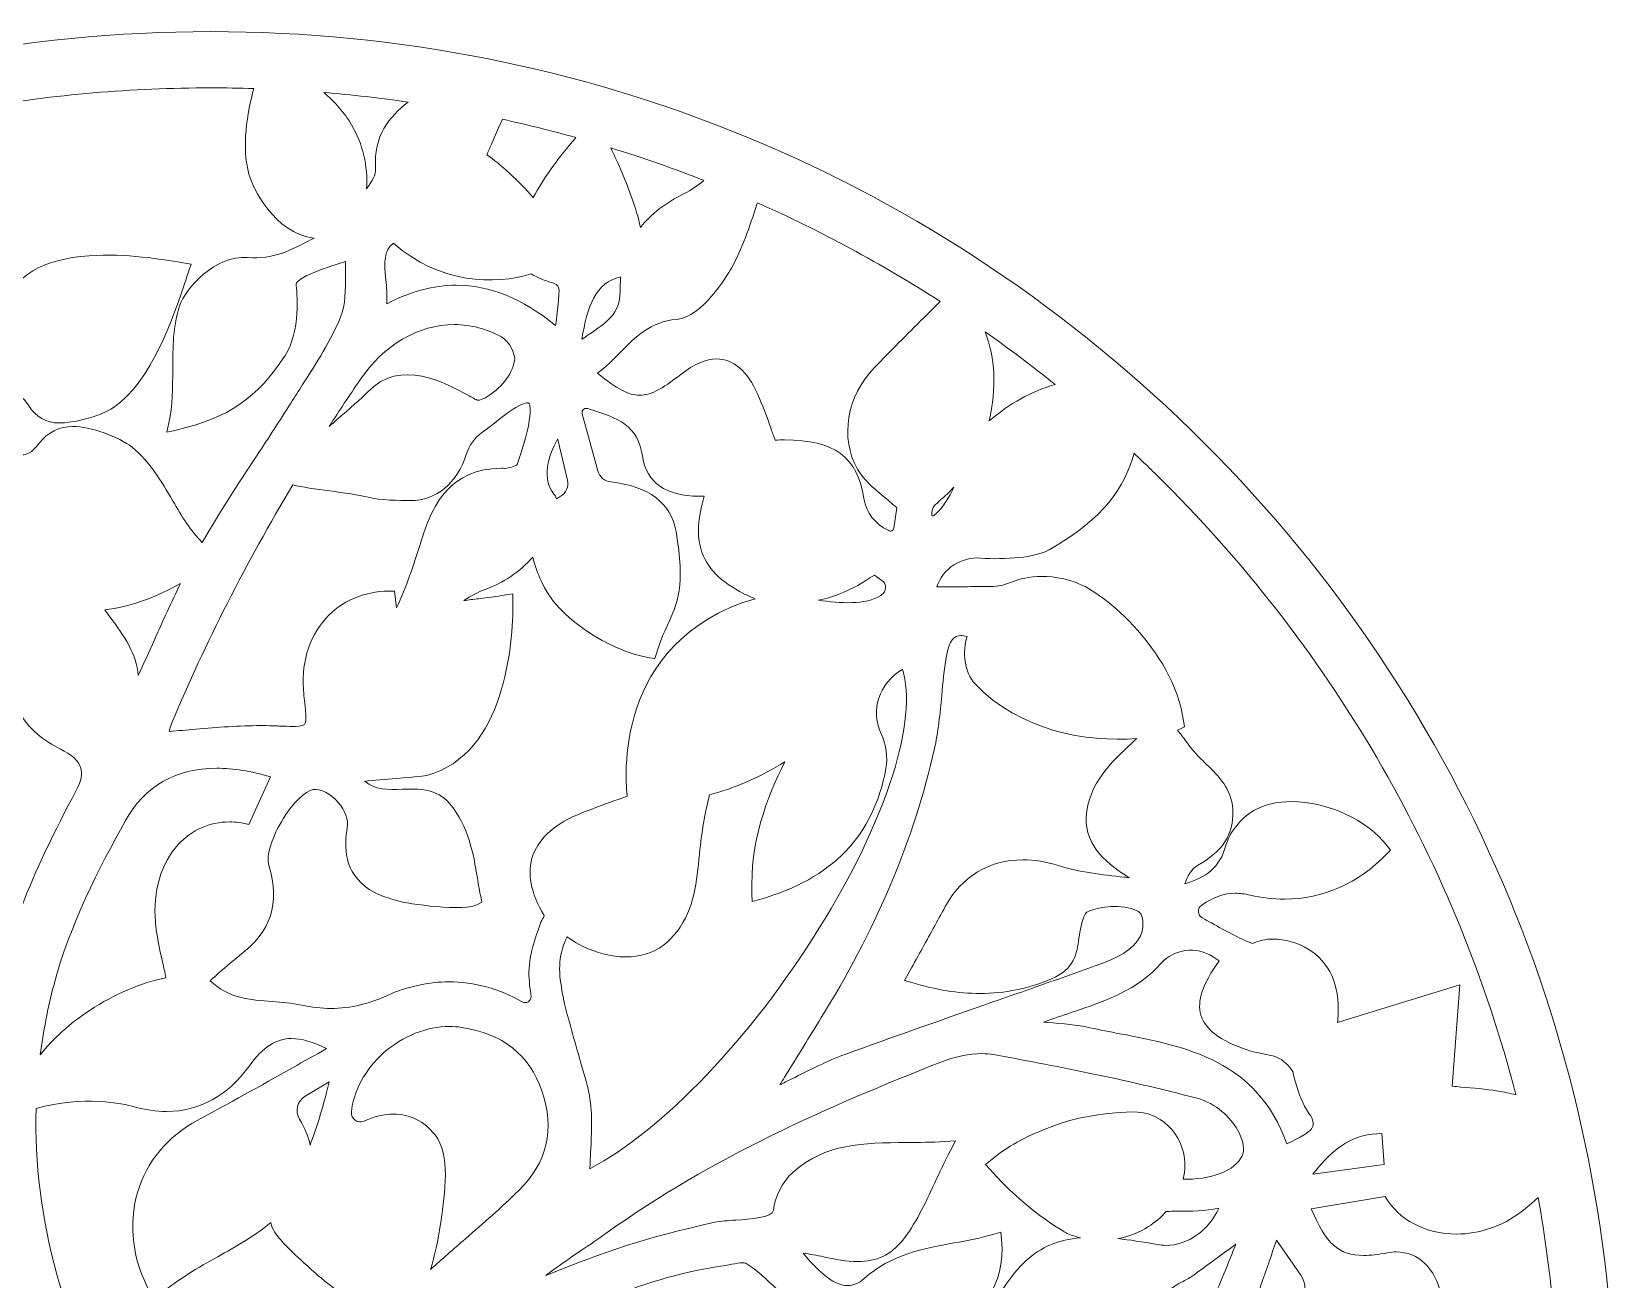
# Model space of a CAD drawing. Header units: millimetres. Extents: x -978 to 1415, y -113 to 605.
# Drawn here: x 101 to 487.7, y 300.2 to 605 of the extents above; entities that cross this region are included whole.
import ezdxf

# ---------------------------------------------------------------- set-up
doc = ezdxf.new("R2010")
doc.units = ezdxf.units.MM
doc.header["$MEASUREMENT"] = 0
doc.layers.add('Layer 1', color=7, linetype='Continuous')

msp = doc.modelspace()

# ---------------------------------------------------------------- linework, layer by layer
at = {"layer": 'Layer 1', "lineweight": 0}
for points, knots in [([(387.22, 504.58), (322.45, 569.34), (236.34, 605.01), (144.75, 605.01), (53.16, 605.01), (-32.95, 569.34), (-97.72, 504.58), (-162.48, 439.81), (-198.15, 353.7), (-198.15, 262.11), (-198.15, 170.52), (-162.48, 84.41), (-97.72, 19.64), (-32.95, -45.12), (53.16, -80.79), (144.75, -80.79), (236.34, -80.79), (322.45, -45.12), (387.22, 19.64), (451.98, 84.41), (487.65, 170.52), (487.65, 262.11), (487.65, 353.7), (451.98, 439.81), (387.22, 504.58)], [0, 0, 0, 0, 1, 1, 1, 2, 2, 2, 3, 3, 3, 4, 4, 4, 5, 5, 5, 6, 6, 6, 7, 7, 7, 8, 8, 8, 8]), ([(78.95, 524.43), (79.56, 530.14), (80.04, 534.65), (80.73, 539.2), (80.83, 539.64), (81.83, 540.62), (82.29, 540.74), (90.32, 540.86), (91.31, 546.34), (92.26, 551.65), (92.26, 551.65), (92.4, 552.42), (92.4, 552.42), (94.24, 562.46), (93.3, 571.98), (89.54, 581.52), (88.77, 583.47), (88.22, 585.08), (87.86, 586.41), (106.46, 589.64), (125.48, 591.28), (144.75, 591.28), (148.25, 591.28), (151.74, 591.22), (155.22, 591.11), (153.67, 585.19), (152.17, 576.86), (154.06, 570.17), (154.92, 567.14), (160.11, 555.69), (169.99, 554.58), (169.75, 554.46), (169.51, 554.33), (169.28, 554.21), (164.13, 551.53), (160.07, 549.41), (153.73, 549.84), (145.71, 550.38), (138.65, 542.41), (137.11, 537.99), (135.48, 533.3), (135.46, 527.83), (135.45, 522.54), (135.43, 518.14), (135.42, 513.59), (134.49, 509.49), (134.49, 509.49), (133.97, 507.15), (133.97, 507.15), (133.97, 507.15), (136.3, 507.7), (136.3, 507.7), (149.1, 510.69), (156.06, 515.45), (162.88, 525.9), (166.69, 531.73), (165.78, 541.55), (165.56, 543.45), (165.56, 543.46), (165.75, 544.36), (169.2, 545.89), (171.64, 546.97), (174.69, 547.94), (177.38, 548.8), (177.47, 548.83), (177.56, 548.86), (177.64, 548.88), (177.62, 547.85), (177.62, 546.81), (177.63, 545.79), (177.64, 541.95), (177.65, 538.32), (176.41, 535.27), (174.07, 529.53), (170.56, 524.08), (167.16, 518.82), (166.21, 517.34), (165.23, 515.81), (164.28, 514.3), (161.61, 510.02), (158.78, 505.73), (156.05, 501.57), (151.51, 494.67), (146.83, 487.55), (142.66, 480.24), (139.82, 482.98), (137.67, 486.63), (135.42, 490.47), (132.69, 495.13), (129.86, 499.95), (125.52, 503.48), (122.31, 506.09), (115.29, 508.56), (111.08, 508.56), (111.08, 508.56), (111.08, 508.56), (111.08, 508.56), (107.83, 508.56), (104.86, 507.11), (102.94, 504.6), (100.9, 501.93), (99.58, 501.62), (98.77, 501.62), (97.65, 501.62), (96.3, 502.29), (94.27, 503.85), (91.33, 506.11), (88.36, 508.27), (85.21, 510.56), (84.54, 511.04), (83.87, 511.54), (83.18, 512.03), (83.65, 512.2), (84.11, 512.37), (84.57, 512.53), (87.35, 513.52), (89.97, 514.45), (92.55, 515.43), (94.09, 516.02), (95.36, 516.47), (96.43, 516.47), (97.43, 516.47), (98.66, 516.13), (100.3, 513.61), (102.03, 510.95), (104.71, 509.42), (107.66, 509.42), (110.81, 509.42), (117.38, 510.78), (121.01, 513.24), (130.32, 519.54), (135.61, 535.33), (138.77, 544.76), (138.98, 545.39), (139.19, 545.99), (139.38, 546.56), (139.38, 546.56), (139.95, 548.24), (139.95, 548.24), (139.95, 548.24), (137.53, 548.63), (137.53, 548.63), (133.13, 549.37), (123.96, 550.89), (115.07, 550.27), (103.54, 549.47), (96.63, 545.33), (94.53, 537.97), (94.08, 536.37), (94.03, 534.56), (93.99, 532.82), (93.93, 530.87), (93.88, 528.66), (93.12, 528.01), (90.34, 525.65), (86.7, 524.05), (82.49, 522.18), (81.2, 521.62), (79.89, 521.04), (78.52, 520.4), (78.67, 521.81), (78.81, 523.15), (78.95, 524.43)], [0, 0, 0, 0, 1, 1, 1, 2, 2, 2, 3, 3, 3, 4, 4, 4, 5, 5, 5, 6, 6, 6, 7, 7, 7, 8, 8, 8, 9, 9, 9, 10, 10, 10, 11, 11, 11, 12, 12, 12, 13, 13, 13, 14, 14, 14, 15, 15, 15, 16, 16, 16, 17, 17, 17, 18, 18, 18, 19, 19, 19, 20, 20, 20, 21, 21, 21, 22, 22, 22, 23, 23, 23, 24, 24, 24, 25, 25, 25, 26, 26, 26, 27, 27, 27, 28, 28, 28, 29, 29, 29, 30, 30, 30, 31, 31, 31, 32, 32, 32, 33, 33, 33, 34, 34, 34, 35, 35, 35, 36, 36, 36, 37, 37, 37, 38, 38, 38, 39, 39, 39, 40, 40, 40, 41, 41, 41, 42, 42, 42, 43, 43, 43, 44, 44, 44, 45, 45, 45, 46, 46, 46, 47, 47, 47, 48, 48, 48, 49, 49, 49, 50, 50, 50, 51, 51, 51, 52, 52, 52, 53, 53, 53, 54, 54, 54, 54]), ([(192.92, 587.8), (188.33, 584.21), (184.41, 579.64), (184.99, 571.56), (185.09, 570.07), (184.09, 568.33), (182.76, 566.63), (183.12, 572.24), (181.88, 577.57), (179.09, 582.28), (177.37, 585.19), (175.1, 587.82), (172.3, 590.15), (179.22, 589.58), (186.09, 588.8), (192.92, 587.8)], [0, 0, 0, 0, 1, 1, 1, 2, 2, 2, 3, 3, 3, 4, 4, 4, 5, 5, 5, 5]), ([(213.25, 577.53), (214.11, 579.55), (215, 581.61), (215.97, 583.6), (221.99, 582.28), (227.96, 580.79), (233.88, 579.14), (233.12, 578.28), (232.22, 577.21), (231.15, 575.88), (229.25, 573.53), (225.95, 569.16), (223.47, 564.47), (219.88, 568.59), (215.43, 572.7), (212.13, 574.92), (212.51, 575.8), (212.89, 576.68), (213.25, 577.53)], [0, 0, 0, 0, 1, 1, 1, 2, 2, 2, 3, 3, 3, 4, 4, 4, 5, 5, 5, 6, 6, 6, 6]), ([(265.11, 568.67), (263.58, 567.41), (262.06, 566.28), (260.4, 565.47), (255.76, 563.2), (252.21, 560.48), (249.65, 557.2), (248.61, 561.98), (246.53, 567.36), (244.76, 571.45), (243.86, 573.51), (243.04, 575.27), (242.37, 576.63), (250.06, 574.26), (257.64, 571.61), (265.11, 568.67)], [0, 0, 0, 0, 1, 1, 1, 2, 2, 2, 3, 3, 3, 4, 4, 4, 5, 5, 5, 5]), ([(271.83, 547.25), (274.48, 551.97), (276.23, 557.25), (278.07, 562.85), (278.11, 562.97), (278.15, 563.1), (278.19, 563.22), (293.63, 556.37), (308.54, 548.31), (322.81, 539.1), (321.45, 537.74), (320.13, 536.42), (318.83, 535.13), (314.62, 530.93), (310.63, 526.97), (306.76, 522.97), (299.99, 515.99), (298.29, 505.77), (302.62, 498.13), (304.04, 495.62), (306.29, 493.75), (308.89, 491.57), (309.97, 490.67), (311.08, 489.74), (312.23, 488.69), (312.23, 488.69), (311.53, 483.75), (311.53, 483.75), (311.47, 483.37), (311.21, 483.19), (311.1, 483.13), (310.96, 483.06), (310.69, 482.95), (310.36, 483.1), (310.36, 483.1), (310.14, 483.21), (310.14, 483.21), (306.94, 484.65), (304.72, 487.55), (304.2, 490.96), (302.64, 501.13), (297.02, 505.28), (284.78, 505.28), (284.07, 505.28), (283.31, 505.26), (282.53, 505.24), (282.2, 506.14), (281.87, 507.05), (281.55, 507.95), (280.54, 510.77), (279.49, 513.68), (278.23, 516.5), (275.69, 522.17), (272.34, 525.05), (268.28, 525.05), (265.6, 525.05), (262.73, 523.82), (259.51, 521.29), (254.76, 517.57), (252.04, 516.19), (249.45, 516.19), (246.83, 516.19), (243.94, 517.67), (239.15, 521.56), (241.21, 523.09), (242.98, 524.89), (244.7, 526.65), (248.48, 530.5), (252.05, 534.14), (258.46, 534.73), (264.8, 535.32), (270.71, 545.26), (271.83, 547.25)], [0, 0, 0, 0, 1, 1, 1, 2, 2, 2, 3, 3, 3, 4, 4, 4, 5, 5, 5, 6, 6, 6, 7, 7, 7, 8, 8, 8, 9, 9, 9, 10, 10, 10, 11, 11, 11, 12, 12, 12, 13, 13, 13, 14, 14, 14, 15, 15, 15, 16, 16, 16, 17, 17, 17, 18, 18, 18, 19, 19, 19, 20, 20, 20, 21, 21, 21, 22, 22, 22, 23, 23, 23, 24, 24, 24, 24]), ([(229.8, 541.58), (229.73, 540.81), (229.66, 540.05), (229.6, 539.3), (229.44, 537.28), (229.29, 535.36), (228.89, 533.23), (220.81, 539.85), (212.86, 543.08), (204.65, 543.08), (199.13, 543.08), (193.43, 541.55), (187.68, 538.53), (187.85, 540.56), (187.66, 542.58), (187.48, 544.44), (187.07, 548.78), (186.95, 551.49), (189.34, 553.32), (200.52, 543.44), (214.17, 543.05), (222.98, 545.85), (224.19, 545.03), (225.89, 544.32), (228.46, 543.57), (229.32, 543.32), (229.88, 542.48), (229.8, 541.58)], [0, 0, 0, 0, 1, 1, 1, 2, 2, 2, 3, 3, 3, 4, 4, 4, 5, 5, 5, 6, 6, 6, 7, 7, 7, 8, 8, 8, 9, 9, 9, 9]), ([(244.85, 545.08), (244.72, 543.92), (244.66, 542.72), (244.66, 541.49), (244.69, 536.14), (241.41, 533.95), (236.86, 530.92), (236.36, 530.58), (235.85, 530.24), (235.34, 529.89), (236.64, 537.86), (238.65, 543.82), (244.85, 545.08)], [0, 0, 0, 0, 1, 1, 1, 2, 2, 2, 3, 3, 3, 4, 4, 4, 4]), ([(204.22, 533.45), (208.22, 533.45), (212.08, 532.43), (215.71, 530.43), (217.83, 529.25), (219.16, 525.84), (218.91, 524.66), (218.14, 520.98), (215.76, 517.99), (211.63, 515.52), (211.03, 515.17), (210.46, 514.98), (209.93, 514.96), (209.53, 515.08), (208.41, 515.71), (207.5, 516.21), (202.15, 519.2), (191.01, 525.43), (182.98, 516.91), (181.73, 515.59), (178.63, 512.91), (175.36, 510.07), (174.79, 509.58), (174.21, 509.08), (173.63, 508.57), (176.07, 512.35), (178.57, 516.13), (181.11, 519.86), (181.11, 519.86), (181.11, 519.86), (181.11, 519.86), (186.98, 528.5), (195.41, 533.45), (204.22, 533.45)], [0, 0, 0, 0, 1, 1, 1, 2, 2, 2, 3, 3, 3, 4, 4, 4, 5, 5, 5, 6, 6, 6, 7, 7, 7, 8, 8, 8, 9, 9, 9, 10, 10, 10, 11, 11, 11, 11]), ([(350.85, 518.82), (345.03, 517.1), (339.75, 514.18), (334.75, 509.91), (336.63, 518.13), (336.31, 525.19), (333.79, 531.69), (339.59, 527.6), (345.28, 523.31), (350.85, 518.82)], [0, 0, 0, 0, 1, 1, 1, 2, 2, 2, 3, 3, 3, 3]), ([(173.8, 492.82), (177.25, 492.35), (180.82, 491.86), (183.17, 491.27), (185.97, 490.57), (190.85, 490.46), (193.51, 490.46), (199.75, 490.46), (204.97, 494.79), (207.12, 501.74), (207.77, 503.83), (209.25, 505.94), (210.81, 506.98), (211.57, 507.49), (212.53, 508.25), (213.64, 509.14), (215.33, 510.48), (217.42, 512.15), (219.25, 513.23), (221.3, 514.44), (222.18, 514.41), (222.34, 514.29), (222.42, 514.24), (224.22, 512.77), (219.54, 499.3), (219.21, 498.93), (217.69, 498.34), (216.54, 498.34), (216.54, 498.34), (216.47, 498.34), (216.47, 498.34), (216.21, 498.35), (215.95, 498.35), (215.7, 498.35), (215.7, 498.35), (215.7, 498.35), (215.7, 498.35), (203.31, 498.35), (198.92, 489.24), (196.69, 482.38), (196.43, 481.57), (196.17, 480.75), (195.91, 479.94), (194.24, 474.76), (192.53, 469.45), (190.08, 464.26), (190.08, 464.26), (189.57, 468.35), (189.57, 468.35), (189.57, 468.35), (188.24, 468.34), (188.24, 468.34), (182.12, 468.32), (176.62, 465.92), (172.77, 461.6), (168.54, 456.85), (166.65, 450.29), (167.45, 443.14), (167.45, 443.14), (167.48, 442.89), (167.48, 442.89), (167.88, 439.25), (168.21, 436.38), (167.64, 435.75), (167.24, 435.3), (165.37, 435.3), (164.75, 435.3), (163.81, 435.3), (162.66, 435.34), (161.32, 435.39), (160.82, 435.41), (160.29, 435.43), (159.74, 435.45), (158.81, 435.48), (157.84, 435.5), (156.86, 435.5), (156.86, 435.5), (156.86, 435.5), (156.86, 435.5), (151.62, 435.5), (146.48, 435.06), (141.05, 434.6), (138.93, 434.42), (136.76, 434.23), (134.57, 434.07), (134.74, 434.78), (134.94, 435.51), (135.23, 436.19), (143.42, 455.68), (153.35, 475.23), (164.77, 494.31), (167.02, 493.74), (170.33, 493.29), (173.8, 492.82)], [0, 0, 0, 0, 1, 1, 1, 2, 2, 2, 3, 3, 3, 4, 4, 4, 5, 5, 5, 6, 6, 6, 7, 7, 7, 8, 8, 8, 9, 9, 9, 10, 10, 10, 11, 11, 11, 12, 12, 12, 13, 13, 13, 14, 14, 14, 15, 15, 15, 16, 16, 16, 17, 17, 17, 18, 18, 18, 19, 19, 19, 20, 20, 20, 21, 21, 21, 22, 22, 22, 23, 23, 23, 24, 24, 24, 25, 25, 25, 26, 26, 26, 27, 27, 27, 28, 28, 28, 29, 29, 29, 30, 30, 30, 31, 31, 31, 31]), ([(258.34, 482.94), (257.16, 489.79), (251.52, 494.08), (242.47, 495.02), (240.9, 495.18), (239.62, 496.26), (239.21, 497.76), (239.21, 497.76), (235.41, 511.63), (235.41, 511.63), (235.26, 512.18), (235.56, 512.55), (235.7, 512.68), (235.84, 512.81), (236.21, 513.1), (236.76, 512.93), (236.76, 512.93), (237.17, 512.8), (237.17, 512.8), (244.28, 510.54), (248.98, 509.05), (250.18, 501.02), (251.08, 494.91), (255.94, 491.54), (263.84, 491.54), (264.29, 491.54), (264.75, 491.55), (265.22, 491.57), (263.62, 486.07), (263.39, 481.97), (264.46, 478.45), (265.8, 474.07), (269.16, 470.64), (275.03, 467.64), (275.87, 467.22), (276.75, 466.83), (277.66, 466.5), (259.75, 461.3), (252.11, 449.53), (248.85, 440.08), (245.17, 429.36), (246.24, 419.62), (246.42, 418.24), (243.39, 417.21), (240.71, 416.23), (238.17, 415.25), (237.95, 415.17), (237.67, 415.07), (237.36, 414.95), (233.91, 413.69), (225.83, 410.73), (223.39, 403.82), (221.89, 399.57), (222.81, 394.61), (226.13, 389.1), (226.14, 389.07), (226.16, 389.05), (226.17, 389.02), (225.87, 388.54), (225.58, 388.03), (225.35, 387.45), (221.76, 378.3), (222.27, 374.48), (222.76, 370.78), (222.82, 370.33), (222.89, 369.87), (222.94, 369.41), (223.02, 368.63), (222.52, 368.21), (222.3, 368.06), (221.83, 367.75), (221.26, 367.74), (220.78, 368.01), (215.27, 371.2), (209.06, 372.89), (202.81, 372.89), (202.81, 372.89), (202.81, 372.89), (202.81, 372.89), (200.48, 372.89), (198.16, 372.65), (195.9, 372.19), (193.03, 371.59), (190.8, 370.9), (188.9, 370.02), (183.59, 367.56), (178.88, 366.41), (174.07, 366.41), (171.73, 366.41), (169.37, 366.68), (166.86, 367.21), (164.51, 367.71), (162.11, 367.89), (159.78, 368.07), (154.32, 368.47), (149.13, 368.86), (144.6, 373.17), (145.05, 373.57), (145.5, 373.98), (145.95, 374.38), (147.81, 376.04), (149.73, 377.77), (151.74, 379.31), (159.53, 385.31), (161.68, 391.91), (158.9, 401.39), (158.22, 403.69), (159.69, 408.4), (162.47, 412.86), (164.88, 416.73), (167.8, 419.55), (169.73, 419.88), (171.52, 420.19), (174.03, 418.88), (175.87, 416.7), (177.55, 414.71), (178.38, 412.44), (178.07, 410.62), (177.32, 406.08), (177.06, 399.56), (183.6, 395.4), (185.54, 394.16), (187.26, 393.63), (189.86, 392.82), (189.86, 392.82), (190.07, 392.76), (190.07, 392.76), (192.77, 391.92), (206.92, 389.96), (210.02, 391.84), (210.02, 391.84), (210.94, 392.39), (210.94, 392.39), (210.94, 392.39), (210.71, 393.44), (210.71, 393.44), (210.36, 394.99), (210.1, 396.6), (209.82, 398.31), (208.84, 404.19), (207.74, 410.85), (203.05, 416.45), (199.91, 420.19), (195.44, 420.05), (191.5, 419.94), (187.95, 419.83), (184.79, 419.74), (182.34, 421.93), (184.56, 422.16), (187.41, 422.39), (190.03, 422.6), (194.95, 422.99), (197.02, 423.17), (197.7, 423.36), (216.49, 428.71), (218.52, 454.91), (218.52, 465.92), (218.52, 465.92), (218.52, 467.72), (218.52, 467.72), (218.52, 467.72), (216.75, 467.4), (216.75, 467.4), (215.92, 467.24), (213.1, 466.88), (210.12, 466.5), (208.89, 466.34), (207.66, 466.18), (206.49, 466.03), (208.27, 467.15), (210.22, 468.24), (211.5, 468.69), (216.24, 470.36), (220.2, 473.03), (223.33, 476.68), (223.82, 474.62), (224.6, 472.62), (225.37, 470.82), (229.29, 461.64), (242.22, 453.72), (251.83, 452.08), (251.83, 452.08), (253.14, 451.85), (253.14, 451.85), (253.14, 451.85), (253.52, 453.13), (253.52, 453.13), (254.37, 455.98), (255.33, 458.06), (256.25, 460.07), (258.7, 465.41), (260.63, 469.62), (258.34, 482.94)], [0, 0, 0, 0, 1, 1, 1, 2, 2, 2, 3, 3, 3, 4, 4, 4, 5, 5, 5, 6, 6, 6, 7, 7, 7, 8, 8, 8, 9, 9, 9, 10, 10, 10, 11, 11, 11, 12, 12, 12, 13, 13, 13, 14, 14, 14, 15, 15, 15, 16, 16, 16, 17, 17, 17, 18, 18, 18, 19, 19, 19, 20, 20, 20, 21, 21, 21, 22, 22, 22, 23, 23, 23, 24, 24, 24, 25, 25, 25, 26, 26, 26, 27, 27, 27, 28, 28, 28, 29, 29, 29, 30, 30, 30, 31, 31, 31, 32, 32, 32, 33, 33, 33, 34, 34, 34, 35, 35, 35, 36, 36, 36, 37, 37, 37, 38, 38, 38, 39, 39, 39, 40, 40, 40, 41, 41, 41, 42, 42, 42, 43, 43, 43, 44, 44, 44, 45, 45, 45, 46, 46, 46, 47, 47, 47, 48, 48, 48, 49, 49, 49, 50, 50, 50, 51, 51, 51, 52, 52, 52, 53, 53, 53, 54, 54, 54, 55, 55, 55, 56, 56, 56, 57, 57, 57, 58, 58, 58, 59, 59, 59, 60, 60, 60, 61, 61, 61, 62, 62, 62, 63, 63, 63, 64, 64, 64, 64]), ([(230.03, 491.44), (229.71, 491.26), (229.41, 491.08), (229.11, 490.89), (228.98, 491.35), (228.78, 491.74), (228.51, 492.07), (224.77, 496.52), (228.25, 503.42), (229.4, 505.43), (229.42, 505.46), (229.42, 505.46), (229.43, 505.46), (229.44, 505.46), (229.44, 505.46), (229.45, 505.46), (229.47, 505.46), (229.49, 505.45), (229.5, 505.42), (229.5, 505.42), (231.83, 495.46), (231.83, 495.46), (232.2, 493.87), (231.48, 492.25), (230.03, 491.44)], [0, 0, 0, 0, 1, 1, 1, 2, 2, 2, 3, 3, 3, 4, 4, 4, 5, 5, 5, 6, 6, 6, 7, 7, 7, 8, 8, 8, 8]), ([(78.11, 488.98), (78.6, 487.94), (79.09, 486.86), (79.08, 485.84), (79.06, 484.08), (77.56, 482.57), (75.97, 480.98), (75.52, 480.53), (75.05, 480.06), (74.62, 479.58), (69.42, 473.86), (68.22, 464.4), (71.65, 456.03), (73.27, 452.09), (76.61, 445.9), (86.9, 437.68), (86.9, 437.68), (88.28, 436.57), (88.28, 436.57), (88.28, 436.57), (89.14, 438.12), (89.14, 438.12), (91.69, 442.7), (94.63, 447.99), (96.31, 453.69), (95.29, 449.22), (95.28, 444.22), (97.74, 439.2), (99.87, 434.87), (104.42, 431.5), (107.96, 429.8), (110.77, 428.45), (112.41, 426.97), (112.96, 425.27), (113.46, 423.77), (113.13, 421.98), (111.97, 419.79), (106.44, 409.38), (102.06, 400.52), (98.36, 390.82), (97.05, 401.49), (93.66, 408.02), (91.52, 411.22), (89.14, 414.76), (86.16, 415.87), (83.31, 415.87), (79.83, 415.87), (76.55, 414.22), (74.83, 413.35), (74.46, 413.16), (74, 412.93), (73.77, 412.84), (73.76, 412.84), (73.75, 412.84), (73.74, 412.85), (68.59, 418.16), (63.35, 420.75), (57.7, 420.75), (57.7, 420.75), (57.7, 420.75), (57.7, 420.75), (53, 420.75), (48.07, 418.96), (42.69, 415.29), (42.02, 421.3), (41.28, 427.19), (40.57, 432.9), (39.73, 439.59), (38.94, 445.94), (38.26, 452.28), (39.93, 452.6), (41.92, 452.91), (44, 453.23), (52.75, 454.56), (62.66, 456.07), (66.25, 460.79), (69.96, 465.66), (70.77, 473.92), (70.66, 478.04), (70.64, 478.98), (70.61, 479.9), (70.59, 480.8), (70.36, 488.16), (70.18, 494.17), (72.68, 500.73), (72.68, 500.73), (78.11, 488.98), (78.11, 488.98)], [0, 0, 0, 0, 1, 1, 1, 2, 2, 2, 3, 3, 3, 4, 4, 4, 5, 5, 5, 6, 6, 6, 7, 7, 7, 8, 8, 8, 9, 9, 9, 10, 10, 10, 11, 11, 11, 12, 12, 12, 13, 13, 13, 14, 14, 14, 15, 15, 15, 16, 16, 16, 17, 17, 17, 18, 18, 18, 19, 19, 19, 20, 20, 20, 21, 21, 21, 22, 22, 22, 23, 23, 23, 24, 24, 24, 25, 25, 25, 26, 26, 26, 27, 27, 27, 28, 28, 28, 29, 29, 29, 29]), ([(332.72, 476.41), (338.55, 475.98), (346.15, 476.53), (349.42, 478.43), (363.25, 486.45), (367.64, 493.43), (370.15, 502.01), (372.63, 499.67), (375.09, 497.29), (377.51, 494.87), (419.56, 452.82), (448.83, 401.4), (463.37, 345.31), (461.9, 345.67), (460.46, 345.97), (459.01, 346.22), (455.96, 346.74), (452.91, 346.98), (449.97, 347.21), (449.24, 347.27), (448.54, 347.33), (447.85, 347.39), (447.85, 347.39), (449.7, 372.16), (449.7, 372.16), (449.7, 372.16), (419.86, 363.01), (419.86, 363.01), (419.9, 363.5), (419.93, 364), (419.96, 364.5), (420.14, 368.49), (419.64, 371.73), (418.42, 374.42), (415.96, 379.84), (410.31, 383.34), (404.02, 383.36), (404.02, 383.36), (404, 383.36), (404, 383.36), (402.27, 383.36), (400.66, 382.99), (399.08, 382.23), (395.78, 383.56), (392.5, 385.37), (389.05, 387.28), (388.32, 387.69), (387.58, 388.09), (386.83, 388.5), (386.26, 388.82), (385.91, 389.38), (385.88, 390.03), (385.85, 390.69), (386.14, 391.27), (386.68, 391.64), (389.72, 393.7), (392.08, 394.54), (394.81, 394.54), (395.96, 394.54), (397.16, 394.39), (398.5, 394.08), (401.31, 393.44), (404.12, 393.12), (406.86, 393.12), (416.29, 393.12), (424.93, 396.94), (431.85, 404.17), (431.85, 404.17), (432.73, 405.09), (432.73, 405.09), (432.73, 405.09), (431.96, 406.11), (431.96, 406.11), (427.19, 412.38), (417.37, 416.94), (408.61, 416.94), (405.32, 416.94), (402.43, 416.31), (400.01, 415.09), (396.66, 413.39), (393.46, 409.59), (392.57, 406.26), (391.09, 400.71), (387.75, 398.43), (382.54, 396.88), (383.04, 398.41), (384.3, 400.61), (385.64, 401.36), (389.9, 403.74), (394.72, 407.45), (394.24, 415.05), (393.92, 420.07), (390.83, 423.09), (387.84, 426.02), (387.02, 426.82), (386.16, 427.66), (385.36, 428.54), (384.67, 429.3), (383.8, 430.43), (382.89, 431.62), (382.18, 432.55), (381.45, 433.5), (380.73, 434.38), (380.99, 434.48), (381.23, 434.59), (381.46, 434.7), (381.46, 434.7), (382.45, 435.16), (382.45, 435.16), (382.45, 435.16), (382.3, 436.25), (382.3, 436.25), (381.05, 445.7), (375.49, 453.69), (371.05, 458.73), (365.43, 465.11), (359.45, 469.2), (356.03, 470.43), (347.54, 473.47), (341.68, 471.15), (339.48, 470.27), (339.3, 470.2), (339.14, 470.14), (339.01, 470.09), (337.41, 469.5), (335.5, 469.45), (333.84, 469.45), (333.49, 469.45), (333.14, 469.46), (332.79, 469.46), (332.43, 469.46), (332.08, 469.46), (331.72, 469.46), (331.13, 469.46), (330.66, 469.46), (330.22, 469.44), (329.26, 469.41), (328.23, 469.39), (326.9, 469.39), (326.06, 469.39), (325.16, 469.4), (324.16, 469.4), (323.5, 469.41), (322.79, 469.41), (322.03, 469.41), (323.56, 473.91), (327.89, 476.77), (332.72, 476.41)], [0, 0, 0, 0, 1, 1, 1, 2, 2, 2, 3, 3, 3, 4, 4, 4, 5, 5, 5, 6, 6, 6, 7, 7, 7, 8, 8, 8, 9, 9, 9, 10, 10, 10, 11, 11, 11, 12, 12, 12, 13, 13, 13, 14, 14, 14, 15, 15, 15, 16, 16, 16, 17, 17, 17, 18, 18, 18, 19, 19, 19, 20, 20, 20, 21, 21, 21, 22, 22, 22, 23, 23, 23, 24, 24, 24, 25, 25, 25, 26, 26, 26, 27, 27, 27, 28, 28, 28, 29, 29, 29, 30, 30, 30, 31, 31, 31, 32, 32, 32, 33, 33, 33, 34, 34, 34, 35, 35, 35, 36, 36, 36, 37, 37, 37, 38, 38, 38, 39, 39, 39, 40, 40, 40, 41, 41, 41, 42, 42, 42, 43, 43, 43, 44, 44, 44, 45, 45, 45, 46, 46, 46, 47, 47, 47, 48, 48, 48, 49, 49, 49, 49]), ([(326.15, 493.78), (325.03, 491.16), (323.57, 488.77), (321.29, 486.81), (321.16, 486.69), (320.98, 486.73), (320.89, 486.76), (320.81, 486.8), (320.81, 486.83), (320.81, 486.85), (320.76, 488.77), (321.04, 489.01), (322.57, 490.31), (323.48, 491.08), (324.67, 492.09), (326.15, 493.78)], [0, 0, 0, 0, 1, 1, 1, 2, 2, 2, 3, 3, 3, 4, 4, 4, 5, 5, 5, 5]), ([(308.6, 470.94), (309.18, 470.53), (309.51, 469.88), (309.49, 469.16), (309.47, 468.44), (309.11, 467.81), (308.51, 467.42), (308.51, 467.42), (308.3, 467.29), (308.3, 467.29), (304.66, 464.96), (298.24, 465.32), (293.13, 466.15), (296.88, 466.9), (300.89, 468.32), (306.75, 472.27), (306.75, 472.27), (307.65, 471.62), (307.65, 471.62), (307.65, 471.62), (307.65, 471.62), (307.65, 471.62), (307.65, 471.62), (308.6, 470.94), (308.6, 470.94)], [0, 0, 0, 0, 1, 1, 1, 2, 2, 2, 3, 3, 3, 4, 4, 4, 5, 5, 5, 6, 6, 6, 7, 7, 7, 8, 8, 8, 8]), ([(130.97, 456.41), (129.67, 453.53), (128.36, 450.62), (127, 447.71), (126.62, 453.21), (123.6, 457.31), (120.17, 461.97), (119.73, 462.56), (119.28, 463.17), (118.83, 463.79), (124.97, 464.31), (131.82, 467.11), (137.36, 470.22), (135.11, 465.64), (133.01, 460.97), (130.97, 456.41)], [0, 0, 0, 0, 1, 1, 1, 2, 2, 2, 3, 3, 3, 4, 4, 4, 5, 5, 5, 5]), ([(331.4, 445.63), (342.27, 434.2), (358.52, 431.34), (370.84, 432.37), (370.43, 431.99), (370.01, 431.6), (369.58, 431.2), (364.61, 426.57), (358.97, 421.32), (358.48, 413.16), (358.05, 405.98), (364.12, 401.29), (368.96, 398.35), (368.56, 398.39), (368.15, 398.44), (367.75, 398.48), (362.35, 399.07), (356.77, 399.67), (351.68, 401.3), (348.73, 402.24), (345.81, 402.71), (343.01, 402.71), (343.01, 402.71), (343.01, 402.71), (343.01, 402.71), (334.78, 402.71), (328.05, 398.65), (324.05, 391.28), (322.12, 387.73), (320.16, 384.18), (318.09, 380.42), (317.1, 378.63), (316.08, 376.79), (315.03, 374.86), (315.03, 374.86), (314.13, 373.24), (314.13, 373.24), (314.13, 373.24), (315.91, 372.71), (315.91, 372.71), (321.68, 370.96), (327.27, 370.07), (332.51, 370.07), (338.61, 370.07), (344.5, 371.27), (350.02, 373.63), (355.64, 376.04), (356.18, 379.87), (356.69, 383.57), (356.97, 385.52), (357.25, 387.54), (358.26, 389.57), (358.77, 390.46), (363.43, 391.73), (367.85, 391.14), (370.2, 390.83), (371.75, 390.06), (372, 389.09), (372.48, 387.24), (373.93, 381.6), (362.49, 377.47), (352.92, 374.01), (343.14, 370.59), (333.69, 367.28), (322.51, 363.36), (310.95, 359.31), (299.63, 355.18), (295.25, 353.58), (291.15, 351.51), (286.41, 349.12), (285.52, 348.67), (284.62, 348.21), (283.7, 347.75), (284.47, 349.01), (285.23, 350.24), (285.96, 351.44), (289.15, 356.63), (292.01, 361.28), (294.85, 365.94), (307.77, 387.1), (316.45, 407.92), (321.37, 429.59), (322.36, 433.97), (322.79, 438.49), (323.2, 442.87), (323.49, 445.93), (323.79, 449.09), (324.28, 452.14), (324.28, 452.14), (324.28, 452.14), (324.28, 452.14), (324.99, 456.58), (326.23, 457.49), (327.87, 457.49), (328.32, 457.49), (328.83, 457.42), (329.39, 457.28), (328.24, 453.49), (328.63, 448.54), (331.4, 445.63)], [0, 0, 0, 0, 1, 1, 1, 2, 2, 2, 3, 3, 3, 4, 4, 4, 5, 5, 5, 6, 6, 6, 7, 7, 7, 8, 8, 8, 9, 9, 9, 10, 10, 10, 11, 11, 11, 12, 12, 12, 13, 13, 13, 14, 14, 14, 15, 15, 15, 16, 16, 16, 17, 17, 17, 18, 18, 18, 19, 19, 19, 20, 20, 20, 21, 21, 21, 22, 22, 22, 23, 23, 23, 24, 24, 24, 25, 25, 25, 26, 26, 26, 27, 27, 27, 28, 28, 28, 29, 29, 29, 30, 30, 30, 31, 31, 31, 32, 32, 32, 33, 33, 33, 33]), ([(276.85, 394.43), (276.85, 394.43), (276.92, 392.52), (276.92, 392.52), (276.92, 392.52), (278.76, 393.04), (278.76, 393.04), (296.48, 398.1), (306.56, 408.55), (309.57, 425.01), (310.05, 427.64), (309.63, 430.81), (308.48, 433.3), (305.69, 439.28), (307.85, 445.77), (313.6, 449.28), (315.46, 443.11), (314.63, 434.16), (311.17, 423.23), (307.59, 411.94), (301.38, 399.03), (293.22, 385.9), (276.52, 359.05), (255.31, 336.85), (237.29, 327.23), (237.33, 328.56), (237.4, 329.92), (237.47, 331.24), (237.73, 336.16), (237.99, 341.25), (236.99, 346.12), (236.67, 347.66), (235.62, 351.29), (234.41, 355.5), (232.97, 360.51), (231.34, 366.19), (230.89, 368.56), (230.89, 368.56), (230.81, 369.01), (230.81, 369.01), (230.36, 371.34), (229.91, 373.75), (229.9, 376.09), (229.89, 378.19), (230.32, 380.41), (231.19, 382.71), (231.34, 383.11), (231.5, 383.51), (231.68, 383.92), (234.42, 381.96), (237.4, 380.55), (240.56, 379.72), (244.32, 378.73), (247.94, 378.72), (251.04, 379.71), (253.95, 380.63), (256.56, 382.55), (258.6, 385.24), (262.78, 390.78), (263.42, 397.52), (264.04, 404.04), (264.04, 404.04), (264.07, 404.34), (264.07, 404.34), (264.55, 409.31), (265.37, 414.1), (266.51, 418.59), (272.59, 420.17), (279.11, 423.05), (284.9, 426.66), (280.29, 417.58), (276.39, 406.92), (276.85, 394.43)], [0, 0, 0, 0, 1, 1, 1, 2, 2, 2, 3, 3, 3, 4, 4, 4, 5, 5, 5, 6, 6, 6, 7, 7, 7, 8, 8, 8, 9, 9, 9, 10, 10, 10, 11, 11, 11, 12, 12, 12, 13, 13, 13, 14, 14, 14, 15, 15, 15, 16, 16, 16, 17, 17, 17, 18, 18, 18, 19, 19, 19, 20, 20, 20, 21, 21, 21, 22, 22, 22, 23, 23, 23, 24, 24, 24, 24]), ([(123.91, 412.28), (128.64, 420.76), (136.14, 425.07), (146.18, 425.07), (150.18, 425.07), (154.6, 424.37), (159.31, 423.01), (159.31, 423.01), (154.01, 411.36), (154.01, 411.36), (152.41, 411.76), (150.82, 411.96), (149.27, 411.96), (149.27, 411.96), (149.27, 411.96), (149.27, 411.96), (144.49, 411.96), (140.06, 410), (136.8, 406.45), (132.56, 401.84), (130.57, 395.1), (131.22, 387.49), (131.22, 387.49), (131.22, 387.49), (131.22, 387.49), (131.49, 384.28), (132.21, 381.07), (132.97, 377.68), (133.24, 376.47), (133.52, 375.22), (133.8, 373.92), (127.82, 372.71), (121.16, 369.87), (115.26, 366), (110.4, 362.82), (106.23, 359.05), (103.09, 355.05), (103.82, 360.74), (104.93, 366.44), (106.4, 372.05), (110.26, 386.77), (117.42, 400.65), (123.91, 412.28)], [0, 0, 0, 0, 1, 1, 1, 2, 2, 2, 3, 3, 3, 4, 4, 4, 5, 5, 5, 6, 6, 6, 7, 7, 7, 8, 8, 8, 9, 9, 9, 10, 10, 10, 11, 11, 11, 12, 12, 12, 13, 13, 13, 14, 14, 14, 14]), ([(366.67, 360.23), (364.26, 360.69), (361.78, 361.18), (359.38, 361.71), (356.16, 362.42), (352.96, 362.67), (348.9, 362.99), (348.63, 363.01), (348.35, 363.03), (348.07, 363.05), (350.32, 363.9), (352.58, 364.66), (354.8, 365.41), (363.1, 368.21), (370.94, 370.85), (376.75, 377.43), (379.87, 380.97), (385.34, 381.65), (389.47, 379.01), (389.47, 379.01), (389.47, 379.01), (389.47, 379.01), (389.47, 379.01), (390.95, 378.06), (390.95, 378.06), (386.83, 372.35), (385.46, 368.21), (386.49, 364.76), (387.55, 361.25), (391.02, 358.64), (397.75, 356.28), (398.96, 355.86), (400.21, 355.62), (401.42, 355.39), (403, 355.08), (404.5, 354.79), (405.72, 354.13), (406.76, 353.57), (407.82, 352.54), (408.95, 350.99), (409.04, 350.47), (409.15, 349.95), (409.27, 349.45), (409.99, 346.51), (410.98, 343.91), (412.22, 341.72), (412.53, 341.17), (412.9, 340.65), (413.32, 340.15), (414.44, 337.4), (414.49, 336.73), (407.43, 333.31), (400.19, 353.7), (383.16, 357.02), (366.67, 360.23)], [0, 0, 0, 0, 1, 1, 1, 2, 2, 2, 3, 3, 3, 4, 4, 4, 5, 5, 5, 6, 6, 6, 7, 7, 7, 8, 8, 8, 9, 9, 9, 10, 10, 10, 11, 11, 11, 12, 12, 12, 13, 13, 13, 14, 14, 14, 15, 15, 15, 16, 16, 16, 17, 17, 17, 18, 18, 18, 18]), ([(199.48, 335.54), (196.88, 338.85), (193.38, 340.6), (189.35, 340.6), (187.04, 340.6), (184.62, 340.03), (182.15, 338.9), (182.15, 338.9), (182.11, 338.89), (182.11, 338.89), (181.39, 338.56), (180.61, 338.63), (179.97, 339.09), (179.33, 339.55), (178.99, 340.3), (179.06, 341.1), (179.57, 346.31), (182.47, 351.6), (187.02, 355.62), (191.62, 359.67), (197.44, 362), (202.99, 362), (203.99, 362), (204.98, 361.92), (205.95, 361.78), (215.96, 360.29), (222.56, 355.07), (225.58, 346.25), (228.78, 336.89), (226.88, 328.71), (219.93, 321.93), (215.75, 317.85), (211.25, 313.93), (206.89, 310.14), (205.45, 308.89), (204, 307.63), (202.57, 306.36), (201.18, 305.14), (199.78, 303.89), (198.38, 302.62), (199.43, 306.07), (200.23, 309.72), (200.81, 313.76), (200.81, 313.76), (200.95, 314.72), (200.95, 314.72), (201.89, 321.07), (203.3, 330.68), (199.48, 335.54)], [0, 0, 0, 0, 1, 1, 1, 2, 2, 2, 3, 3, 3, 4, 4, 4, 5, 5, 5, 6, 6, 6, 7, 7, 7, 8, 8, 8, 9, 9, 9, 10, 10, 10, 11, 11, 11, 12, 12, 12, 13, 13, 13, 14, 14, 14, 15, 15, 15, 16, 16, 16, 16]), ([(126.01, 342.39), (128.74, 341.63), (131.41, 341.25), (133.94, 341.25), (141.99, 341.25), (148.79, 345), (154.17, 352.4), (157.5, 357), (160.68, 359.05), (164.47, 359.05), (166.88, 359.05), (169.64, 358.26), (173.01, 356.59), (170.21, 355.02), (167.43, 353.46), (164.71, 351.93), (156.72, 347.44), (149.17, 343.19), (141.39, 339.03), (134.23, 335.19), (129.07, 328.96), (126.86, 321.47), (124.52, 313.56), (125.64, 304.84), (130.01, 296.92), (130.01, 296.92), (130.89, 295.32), (130.89, 295.32), (130.89, 295.32), (132.29, 296.5), (132.29, 296.5), (136.89, 300.4), (141.75, 303.13), (146.44, 305.77), (150.75, 308.2), (155.19, 310.69), (159.38, 314.08), (159.57, 313.26), (159.89, 312.5), (160.33, 311.82), (161.91, 309.36), (164.9, 306.62), (167.54, 304.21), (168.19, 303.62), (168.82, 303.05), (169.41, 302.49), (172.83, 299.29), (180.39, 293.83), (185.88, 290.84), (170.25, 275.48), (156.04, 259.01), (143.63, 241.85), (143.13, 241.15), (142.48, 240.47), (141.6, 239.53), (141.38, 239.31), (141.16, 239.07), (140.92, 238.82), (139.27, 240.9), (137.58, 242.92), (135.94, 244.89), (131.64, 250.04), (127.57, 254.91), (124.52, 260.36), (108.7, 288.54), (101.35, 315.24), (102.07, 341.95), (113.8, 345.27), (123.31, 343.15), (126.01, 342.39)], [0, 0, 0, 0, 1, 1, 1, 2, 2, 2, 3, 3, 3, 4, 4, 4, 5, 5, 5, 6, 6, 6, 7, 7, 7, 8, 8, 8, 9, 9, 9, 10, 10, 10, 11, 11, 11, 12, 12, 12, 13, 13, 13, 14, 14, 14, 15, 15, 15, 16, 16, 16, 17, 17, 17, 18, 18, 18, 19, 19, 19, 20, 20, 20, 21, 21, 21, 22, 22, 22, 23, 23, 23, 23]), ([(383.11, 324.71), (382.81, 324.71), (382.5, 324.72), (382.16, 324.73), (382.66, 326.91), (382.67, 329.08), (382.19, 331.21), (381.43, 334.54), (379.37, 337.49), (376.55, 339.31), (373.02, 341.58), (368.94, 341.21), (365.65, 340.91), (361.11, 340.5), (357.46, 339.87), (354.17, 338.94), (352.04, 338.33), (350.24, 337.69), (348.69, 336.98), (343.81, 335.24), (339.24, 332.65), (335.11, 329.3), (335.11, 329.3), (333.9, 328.32), (333.9, 328.32), (333.9, 328.32), (334.92, 327.15), (334.92, 327.15), (343.2, 317.62), (352.98, 311.81), (353.83, 311.45), (354.89, 311), (355.97, 310.64), (357.07, 310.38), (351.63, 309.9), (347.46, 308.13), (343.82, 304.82), (339.93, 301.28), (336.54, 295.99), (332.2, 286.67), (332.05, 286.74), (331.9, 286.81), (331.75, 286.87), (330.39, 287.42), (328.98, 287.64), (327.54, 287.64), (327, 287.64), (326.45, 287.61), (325.91, 287.55), (325.94, 287.58), (325.98, 287.6), (326.02, 287.63), (332.09, 291.87), (338.92, 298.24), (337.82, 309.95), (337.82, 309.95), (337.65, 311.76), (337.65, 311.76), (337.65, 311.76), (335.91, 311.24), (335.91, 311.24), (332.74, 310.31), (329.45, 309.71), (326.26, 309.13), (318.71, 307.76), (310.91, 306.34), (304.22, 300.41), (302.92, 299.26), (301.62, 298.7), (300.25, 298.7), (297.27, 298.7), (293.61, 301.37), (289.37, 306.63), (291.01, 306.41), (292.7, 306.07), (294.34, 305.73), (297.1, 305.16), (299.95, 304.57), (302.7, 304.57), (307.3, 304.57), (310.76, 306.21), (313.58, 309.71), (316.81, 313.73), (318.98, 318.4), (321.5, 323.8), (322.67, 326.33), (323.89, 328.95), (325.32, 331.7), (325.32, 331.7), (326.53, 334.05), (326.53, 334.05), (326.53, 334.05), (323.9, 333.89), (323.9, 333.89), (320.69, 333.7), (317.59, 333.67), (314.59, 333.65), (303.98, 333.55), (294.82, 333.47), (286.89, 326.42), (284.34, 324.16), (282.38, 320.33), (282.11, 317.11), (281.96, 315.27), (276.31, 314.92), (272.93, 314.71), (270.98, 314.58), (269.14, 314.47), (267.76, 314.16), (250.66, 310.4), (241.23, 307.09), (226.57, 301.19), (227.21, 301.67), (227.85, 302.16), (228.51, 302.63), (230.72, 304.25), (233.03, 305.82), (235.26, 307.34), (237.22, 308.67), (239.25, 310.05), (241.21, 311.46), (267.21, 330.13), (295.86, 342.59), (322.95, 353.28), (326.37, 354.63), (329.94, 355.37), (332.98, 355.37), (333.99, 355.37), (334.94, 355.29), (335.82, 355.13), (349.59, 352.64), (367.68, 349.18), (385.52, 344.47), (390.23, 343.22), (393.7, 339.69), (395.38, 336.79), (396.62, 334.65), (397.13, 332.5), (396.75, 331.05), (395.76, 327.37), (390.03, 324.71), (383.11, 324.71)], [0, 0, 0, 0, 1, 1, 1, 2, 2, 2, 3, 3, 3, 4, 4, 4, 5, 5, 5, 6, 6, 6, 7, 7, 7, 8, 8, 8, 9, 9, 9, 10, 10, 10, 11, 11, 11, 12, 12, 12, 13, 13, 13, 14, 14, 14, 15, 15, 15, 16, 16, 16, 17, 17, 17, 18, 18, 18, 19, 19, 19, 20, 20, 20, 21, 21, 21, 22, 22, 22, 23, 23, 23, 24, 24, 24, 25, 25, 25, 26, 26, 26, 27, 27, 27, 28, 28, 28, 29, 29, 29, 30, 30, 30, 31, 31, 31, 32, 32, 32, 33, 33, 33, 34, 34, 34, 35, 35, 35, 36, 36, 36, 37, 37, 37, 38, 38, 38, 39, 39, 39, 40, 40, 40, 41, 41, 41, 42, 42, 42, 43, 43, 43, 44, 44, 44, 45, 45, 45, 46, 46, 46, 47, 47, 47, 47]), ([(173.6, 348.51), (172.49, 343.39), (170.56, 337.17), (168.98, 333.02), (168.55, 335.05), (167.69, 337.14), (166.4, 339.33), (165.24, 341.28), (165.86, 343.81), (167.77, 344.97), (167.77, 344.97), (173.6, 348.51), (173.6, 348.51)], [0, 0, 0, 0, 1, 1, 1, 2, 2, 2, 3, 3, 3, 4, 4, 4, 4]), ([(430.66, 335.84), (430.66, 335.84), (431.25, 328.26), (431.25, 328.26), (431.25, 328.26), (413.83, 325.94), (413.83, 325.94), (419.13, 332.9), (424.17, 335.82), (430.66, 335.84)], [0, 0, 0, 0, 1, 1, 1, 2, 2, 2, 3, 3, 3, 3]), ([(465.45, 213.57), (461.96, 215.85), (458.56, 216.95), (455.05, 216.95), (455.05, 216.95), (455.04, 216.95), (455.04, 216.95), (451.7, 216.95), (448.38, 215.95), (444.89, 213.89), (444.09, 213.42), (442.96, 213.21), (441.24, 213.21), (441.24, 213.21), (441.19, 213.21), (441.19, 213.21), (440.14, 213.21), (439.14, 213.62), (438.39, 214.38), (437.65, 215.13), (437.24, 216.11), (437.25, 217.16), (437.26, 218.76), (437.35, 220.62), (437.98, 222.19), (438, 222.25), (438.13, 222.52), (438.64, 222.93), (440.08, 222.91), (441.48, 223.1), (442.73, 223.26), (443.03, 223.3), (443.32, 223.34), (443.6, 223.38), (445.73, 223.63), (447.88, 224.02), (449.97, 224.53), (452.36, 225.11), (454.86, 225.88), (456.87, 227.52), (461.42, 231.25), (463.51, 237.15), (464.35, 240.34), (465.79, 245.78), (465.21, 251.09), (464.37, 256.02), (464.2, 257), (464.03, 257.98), (463.86, 258.96), (463.51, 260.94), (463.15, 262.99), (462.84, 265.01), (462.72, 265.78), (462.58, 266.92), (462.44, 268.12), (461.64, 274.76), (461.42, 275.85), (460.11, 276.22), (459.49, 276.4), (458.83, 276.17), (458.41, 275.66), (455.1, 271.51), (450.41, 269.23), (445.45, 266.83), (441.84, 265.08), (438.11, 263.27), (434.92, 260.66), (430.73, 257.24), (428.08, 252.74), (427.27, 247.64), (426.27, 241.35), (427.91, 235.29), (429.46, 230.71), (429.46, 230.71), (429.54, 230.48), (429.54, 230.48), (429.97, 229.2), (430.39, 227.98), (430.41, 226.76), (430.43, 225.65), (430.16, 224.47), (429.62, 223.25), (429.39, 222.73), (429.13, 222.22), (428.81, 221.69), (428.64, 221.52), (428.51, 221.4), (428.38, 221.31), (426.7, 220.03), (424.08, 219.68), (422.02, 220.44), (417.9, 221.98), (411.91, 224.48), (407.45, 228.48), (401.67, 233.67), (397.58, 236.48), (392.56, 236.48), (392.56, 236.48), (392.56, 236.48), (392.56, 236.48), (389.29, 236.48), (385.77, 235.33), (380.42, 232.52), (375.76, 230.07), (370.71, 228.09), (365.36, 225.99), (362.74, 224.97), (360.03, 223.91), (357.17, 222.72), (357.17, 222.72), (354.07, 221.43), (354.07, 221.43), (354.07, 221.43), (357.1, 219.98), (357.1, 219.98), (359.42, 218.87), (361.74, 217.69), (363.98, 216.55), (373.82, 211.55), (383.11, 206.82), (394.34, 206.72), (394.34, 206.72), (394.55, 206.72), (394.55, 206.72), (400.52, 206.72), (403.98, 208.99), (406.87, 214.82), (408.17, 217.44), (411.3, 218.56), (413.99, 217.37), (415.14, 216.87), (416.11, 216.37), (416.97, 215.87), (419.97, 214.1), (421.61, 212.26), (421.83, 210.4), (422.05, 208.53), (420.87, 206.33), (418.31, 203.87), (409.17, 195.07), (399.31, 188.36), (389, 183.94), (378.46, 179.42), (367.09, 177.12), (355.19, 177.12), (351.28, 177.12), (347.23, 177.37), (343.15, 177.86), (330.95, 179.32), (318.47, 180.04), (306.4, 180.74), (301.15, 181.04), (295.72, 181.36), (290.39, 181.73), (288.52, 181.86), (286.66, 181.94), (284.69, 182.02), (284.62, 182.02), (284.55, 182.02), (284.48, 182.03), (285.31, 183.2), (286.13, 184.35), (286.94, 185.48), (289.82, 189.48), (292.54, 193.27), (294.64, 197.45), (299.88, 207.9), (300.02, 219.54), (295.08, 232.05), (294.77, 232.83), (294.39, 233.64), (294.03, 234.42), (291.98, 238.86), (290.92, 241.71), (294.82, 244.11), (296.79, 245.32), (298.78, 245.93), (300.74, 245.93), (303.39, 245.93), (306.03, 244.78), (308.46, 242.6), (303.52, 239.29), (301.32, 236.63), (300.96, 233.64), (300.57, 230.34), (302.43, 226.95), (307.35, 221.93), (315.76, 213.37), (325.13, 208.3), (335.21, 206.86), (335.21, 206.86), (336.22, 206.71), (336.22, 206.71), (336.22, 206.71), (338.83, 211.33), (338.83, 211.33), (340.27, 213.86), (341.62, 216.26), (342.98, 218.64), (346.64, 225.05), (346.55, 231.56), (342.72, 238), (339.4, 243.57), (334.06, 246.39), (326.38, 246.62), (323.38, 246.7), (320.08, 247.49), (317.09, 248.83), (312.75, 250.77), (307, 253), (301.02, 253), (301.02, 253), (301.02, 253), (301.02, 253), (296.82, 253), (292.88, 251.96), (288.98, 249.81), (288.72, 249.67), (288.32, 249.59), (287.83, 249.59), (286.91, 249.59), (284.45, 251.06), (282.98, 251.93), (281.81, 252.63), (280.79, 253.24), (279.96, 253.59), (275.33, 256.27), (272.56, 257.42), (269.63, 258.65), (268.24, 259.23), (266.8, 259.83), (265.07, 260.62), (263.05, 261.56), (261.1, 261.85), (259.38, 262.12), (258.91, 262.19), (258.46, 262.26), (258.04, 262.34), (258.56, 263.17), (259.07, 263.96), (259.56, 264.74), (261.36, 267.59), (262.92, 270.05), (264.63, 272.35), (265.65, 273.72), (267.07, 274.86), (268.36, 275.36), (268.36, 275.36), (269.41, 275.48), (269.41, 275.48), (277.83, 276.43), (283, 277.01), (294.04, 283.6), (294.35, 283.33), (294.68, 283.04), (295.02, 282.75), (296.92, 281.09), (299.29, 279.03), (301.19, 276.62), (302.12, 275.44), (302.3, 272.86), (301.99, 270.91), (301.12, 265.29), (302.18, 260.54), (305.06, 257.17), (308.01, 253.74), (312.6, 252.09), (318.24, 252.49), (322.7, 252.8), (327.23, 253.27), (331.61, 253.73), (333.63, 253.93), (335.65, 254.14), (337.68, 254.34), (337.68, 254.34), (339.04, 254.47), (339.04, 254.47), (339.04, 254.47), (339.04, 255.83), (339.04, 255.83), (339.04, 257.74), (339.06, 259.68), (339.08, 261.55), (339.11, 264.22), (339.14, 266.99), (339.11, 269.71), (339.25, 271.49), (339.2, 273.31), (338.95, 275.1), (338.95, 275.13), (338.95, 275.15), (338.95, 275.17), (338.87, 276.73), (339.09, 277.81), (339.62, 278.36), (340.15, 278.92), (341.2, 279.13), (342.78, 278.99), (344.21, 278.86), (345.63, 278.8), (347, 278.8), (360.5, 278.8), (371.21, 285.05), (378.84, 297.4), (379.41, 298.32), (380.72, 299.01), (382.1, 299.74), (382.98, 300.2), (383.9, 300.68), (384.72, 301.28), (388.1, 303.72), (391.4, 306.17), (394.9, 308.76), (394.94, 308.79), (394.97, 308.82), (395.01, 308.85), (394.92, 308.63), (394.84, 308.41), (394.75, 308.19), (392.77, 303.18), (390.73, 298.01), (388.31, 293.13), (387.91, 292.34), (385.48, 291.26), (383.21, 291.14), (380.63, 291.01), (378.12, 289.5), (376.15, 286.9), (372.13, 281.61), (370.81, 273.05), (372.71, 264.56), (373.92, 259.12), (382.88, 246.54), (385.43, 244.31), (385.43, 244.31), (386.41, 243.45), (386.41, 243.45), (386.41, 243.45), (387.39, 244.3), (387.39, 244.3), (389.11, 245.77), (390.83, 247.1), (392.49, 248.39), (398.38, 252.95), (403.94, 257.25), (407.97, 266.64), (410.01, 271.41), (410, 278.83), (407.94, 283.9), (406.77, 286.78), (404.98, 288.78), (402.76, 289.7), (399.07, 291.23), (398.88, 292.66), (400.18, 296.18), (401.48, 299.69), (402.7, 303.29), (403.99, 307.09), (404.29, 307.97), (404.59, 308.87), (404.91, 309.78), (404.91, 309.78), (410.83, 301.28), (410.83, 301.28), (412.21, 299.29), (412.23, 296.68), (410.88, 294.64), (408.81, 291.48), (408.14, 289.15), (408.72, 287.05), (409.66, 283.68), (413.6, 281.66), (420.5, 278.36), (430.46, 273.6), (440.48, 271.3), (447.98, 272.04), (447.98, 272.04), (449.33, 272.18), (449.33, 272.18), (449.33, 272.18), (449.33, 273.54), (449.33, 273.54), (449.33, 278.59), (447.98, 284.1), (446.67, 289.42), (446.07, 291.89), (445.49, 294.22), (445.05, 296.49), (443.82, 302.83), (439.55, 306.93), (434.16, 306.93), (433.46, 306.93), (432.75, 306.86), (432.05, 306.72), (429.76, 306.29), (427.85, 306.07), (426.22, 306.07), (420.2, 306.07), (416.95, 308.88), (413.43, 317.43), (413.43, 317.43), (431.47, 320.47), (431.47, 320.47), (434.7, 314.78), (441.24, 311.3), (448.84, 311.3), (454.49, 311.3), (460.11, 313.22), (464.67, 316.71), (466.11, 317.82), (467.49, 319.02), (468.83, 320.24), (472.2, 301.24), (473.92, 281.81), (473.92, 262.11), (473.92, 244.67), (472.57, 227.44), (469.93, 210.54), (468.45, 211.57), (466.96, 212.6), (465.45, 213.57)], [0, 0, 0, 0, 1, 1, 1, 2, 2, 2, 3, 3, 3, 4, 4, 4, 5, 5, 5, 6, 6, 6, 7, 7, 7, 8, 8, 8, 9, 9, 9, 10, 10, 10, 11, 11, 11, 12, 12, 12, 13, 13, 13, 14, 14, 14, 15, 15, 15, 16, 16, 16, 17, 17, 17, 18, 18, 18, 19, 19, 19, 20, 20, 20, 21, 21, 21, 22, 22, 22, 23, 23, 23, 24, 24, 24, 25, 25, 25, 26, 26, 26, 27, 27, 27, 28, 28, 28, 29, 29, 29, 30, 30, 30, 31, 31, 31, 32, 32, 32, 33, 33, 33, 34, 34, 34, 35, 35, 35, 36, 36, 36, 37, 37, 37, 38, 38, 38, 39, 39, 39, 40, 40, 40, 41, 41, 41, 42, 42, 42, 43, 43, 43, 44, 44, 44, 45, 45, 45, 46, 46, 46, 47, 47, 47, 48, 48, 48, 49, 49, 49, 50, 50, 50, 51, 51, 51, 52, 52, 52, 53, 53, 53, 54, 54, 54, 55, 55, 55, 56, 56, 56, 57, 57, 57, 58, 58, 58, 59, 59, 59, 60, 60, 60, 61, 61, 61, 62, 62, 62, 63, 63, 63, 64, 64, 64, 65, 65, 65, 66, 66, 66, 67, 67, 67, 68, 68, 68, 69, 69, 69, 70, 70, 70, 71, 71, 71, 72, 72, 72, 73, 73, 73, 74, 74, 74, 75, 75, 75, 76, 76, 76, 77, 77, 77, 78, 78, 78, 79, 79, 79, 80, 80, 80, 81, 81, 81, 82, 82, 82, 83, 83, 83, 84, 84, 84, 85, 85, 85, 86, 86, 86, 87, 87, 87, 88, 88, 88, 89, 89, 89, 90, 90, 90, 91, 91, 91, 92, 92, 92, 93, 93, 93, 94, 94, 94, 95, 95, 95, 96, 96, 96, 97, 97, 97, 98, 98, 98, 99, 99, 99, 100, 100, 100, 101, 101, 101, 102, 102, 102, 103, 103, 103, 104, 104, 104, 105, 105, 105, 106, 106, 106, 107, 107, 107, 108, 108, 108, 109, 109, 109, 110, 110, 110, 111, 111, 111, 112, 112, 112, 113, 113, 113, 114, 114, 114, 115, 115, 115, 116, 116, 116, 117, 117, 117, 118, 118, 118, 119, 119, 119, 120, 120, 120, 121, 121, 121, 122, 122, 122, 123, 123, 123, 124, 124, 124, 125, 125, 125, 126, 126, 126, 127, 127, 127, 128, 128, 128, 129, 129, 129, 130, 130, 130, 131, 131, 131, 132, 132, 132, 133, 133, 133, 134, 134, 134, 135, 135, 135, 136, 136, 136, 137, 137, 137, 138, 138, 138, 139, 139, 139, 140, 140, 140, 140]), ([(390.81, 317.6), (388.49, 312.28), (383.32, 308.53), (377.89, 308.53), (377.19, 308.53), (376.49, 308.59), (375.81, 308.72), (372.15, 309.4), (369, 309.88), (366.23, 310.17), (368.83, 310.67), (371.35, 311.66), (373.66, 313.11), (375.28, 314.13), (376.74, 315.38), (378.02, 316.83), (378.94, 316.85), (379.88, 316.85), (380.79, 316.86), (384.09, 316.88), (387.48, 316.9), (390.81, 317.6)], [0, 0, 0, 0, 1, 1, 1, 2, 2, 2, 3, 3, 3, 4, 4, 4, 5, 5, 5, 6, 6, 6, 7, 7, 7, 7]), ([(206.76, 248.81), (209.33, 247.86), (211.85, 246.91), (214.29, 245.99), (219.73, 243.94), (224.87, 242.01), (230.13, 240.25), (233.06, 239.27), (236, 238.77), (238.87, 238.77), (246.01, 238.77), (252.56, 241.9), (257.3, 247.57), (259.63, 250.36), (261.78, 251.66), (264.06, 251.66), (266.42, 251.66), (268.92, 250.29), (271.94, 248.5), (273.03, 247.86), (274.03, 247.12), (275, 246.24), (274.72, 246.25), (274.45, 246.25), (274.17, 246.25), (274.17, 246.25), (274.17, 246.25), (274.17, 246.25), (269.85, 246.25), (266.25, 244.69), (262.08, 242.89), (256.83, 240.63), (250.88, 238.05), (241.18, 237.33), (239.17, 237.18), (236.25, 236.64), (234.15, 233.68), (230.29, 228.25), (230.57, 219.51), (230.87, 216.01), (231.21, 212.04), (232.96, 208.24), (234.51, 204.9), (235.14, 203.53), (235.73, 202.25), (236.2, 201.03), (236.2, 201.03), (236.73, 199.65), (236.73, 199.65), (236.73, 199.65), (238.12, 200.16), (238.12, 200.16), (240.93, 201.2), (243.61, 202.14), (246.2, 203.04), (252.1, 205.1), (257.68, 207.05), (262.86, 209.62), (266.22, 211.29), (272.03, 216.22), (271.67, 220.13), (271.34, 223.66), (269.23, 226.85), (266.79, 230.54), (266.3, 231.29), (265.78, 232.07), (265.26, 232.88), (264.97, 233.33), (264.88, 233.88), (264.99, 234.4), (265.11, 234.92), (265.42, 235.36), (265.87, 235.64), (267.46, 236.65), (269.29, 237.67), (270.78, 237.67), (270.96, 237.67), (271.13, 237.66), (271.29, 237.63), (275.55, 236.82), (281.03, 234.12), (283.27, 230.54), (286.99, 224.58), (287.85, 216.83), (285.62, 209.28), (283.17, 201), (277.54, 194.28), (270.19, 190.84), (258.67, 185.45), (246.84, 180.2), (235.4, 175.13), (225.45, 170.71), (215.18, 166.16), (205.1, 161.5), (205.21, 161.91), (205.31, 162.33), (205.39, 162.75), (206.19, 166.59), (206.13, 170.79), (205.21, 175.23), (205.04, 176.05), (204.84, 176.87), (204.61, 177.66), (204.21, 179.02), (204.22, 180.44), (204.64, 181.76), (204.64, 181.76), (204.78, 182.23), (204.78, 182.23), (205.36, 184.1), (205.96, 186.04), (206.07, 188.12), (206.25, 191.46), (204.82, 194.94), (201.93, 198.18), (199.75, 200.62), (196.97, 202.86), (193.67, 204.84), (188.28, 208.07), (182.44, 209.77), (176.89, 209.77), (175.72, 209.77), (174.57, 209.7), (173.43, 209.54), (172.6, 209.43), (171.72, 209.27), (170.83, 209.06), (170.75, 209.04), (170.68, 209.02), (170.62, 209), (171.88, 216.72), (173.47, 224.21), (176.01, 231.28), (182.89, 250.46), (195.83, 266.67), (215.57, 280.84), (232.8, 293.21), (251.25, 300.88), (270.41, 303.62), (270.92, 303.69), (271.45, 303.8), (271.97, 303.9), (272.89, 304.08), (273.83, 304.26), (274.58, 304.26), (275.14, 304.26), (275.38, 304.16), (275.48, 304.1), (278.02, 302.51), (280.51, 300.14), (282.92, 297.86), (284.37, 296.48), (285.86, 295.06), (287.37, 293.81), (285.16, 290.9), (283.28, 288.55), (280.44, 286.44), (280.44, 286.44), (280.44, 286.44), (280.44, 286.44), (278.65, 285.1), (276.38, 284.89), (273.77, 284.64), (271.94, 284.47), (269.93, 284.28), (267.88, 283.65), (267.87, 283.73), (267.87, 283.78), (267.87, 283.83), (267.84, 284.28), (267.82, 284.38), (267.63, 285.34), (266.62, 290.36), (263.69, 293.48), (259.99, 293.48), (259.99, 293.48), (259.99, 293.48), (259.99, 293.48), (258.46, 293.48), (256.88, 292.95), (255.29, 291.92), (250.02, 288.5), (245.16, 284.34), (240.45, 280.32), (238.39, 278.55), (236.25, 276.73), (234.12, 275), (233.32, 274.35), (232.55, 273.64), (231.81, 272.95), (230.11, 271.37), (228.5, 269.88), (226.71, 269.25), (216.27, 265.61), (209.26, 259.39), (205.88, 250.76), (205.88, 250.76), (205.32, 249.34), (205.32, 249.34), (205.32, 249.34), (206.76, 248.81), (206.76, 248.81)], [0, 0, 0, 0, 1, 1, 1, 2, 2, 2, 3, 3, 3, 4, 4, 4, 5, 5, 5, 6, 6, 6, 7, 7, 7, 8, 8, 8, 9, 9, 9, 10, 10, 10, 11, 11, 11, 12, 12, 12, 13, 13, 13, 14, 14, 14, 15, 15, 15, 16, 16, 16, 17, 17, 17, 18, 18, 18, 19, 19, 19, 20, 20, 20, 21, 21, 21, 22, 22, 22, 23, 23, 23, 24, 24, 24, 25, 25, 25, 26, 26, 26, 27, 27, 27, 28, 28, 28, 29, 29, 29, 30, 30, 30, 31, 31, 31, 32, 32, 32, 33, 33, 33, 34, 34, 34, 35, 35, 35, 36, 36, 36, 37, 37, 37, 38, 38, 38, 39, 39, 39, 40, 40, 40, 41, 41, 41, 42, 42, 42, 43, 43, 43, 44, 44, 44, 45, 45, 45, 46, 46, 46, 47, 47, 47, 48, 48, 48, 49, 49, 49, 50, 50, 50, 51, 51, 51, 52, 52, 52, 53, 53, 53, 54, 54, 54, 55, 55, 55, 56, 56, 56, 57, 57, 57, 58, 58, 58, 59, 59, 59, 60, 60, 60, 61, 61, 61, 62, 62, 62, 63, 63, 63, 64, 64, 64, 65, 65, 65, 66, 66, 66, 67, 67, 67, 67])]:
    msp.add_open_spline(points, degree=3, knots=knots, dxfattribs=at)

doc.saveas('drawing.dxf')
